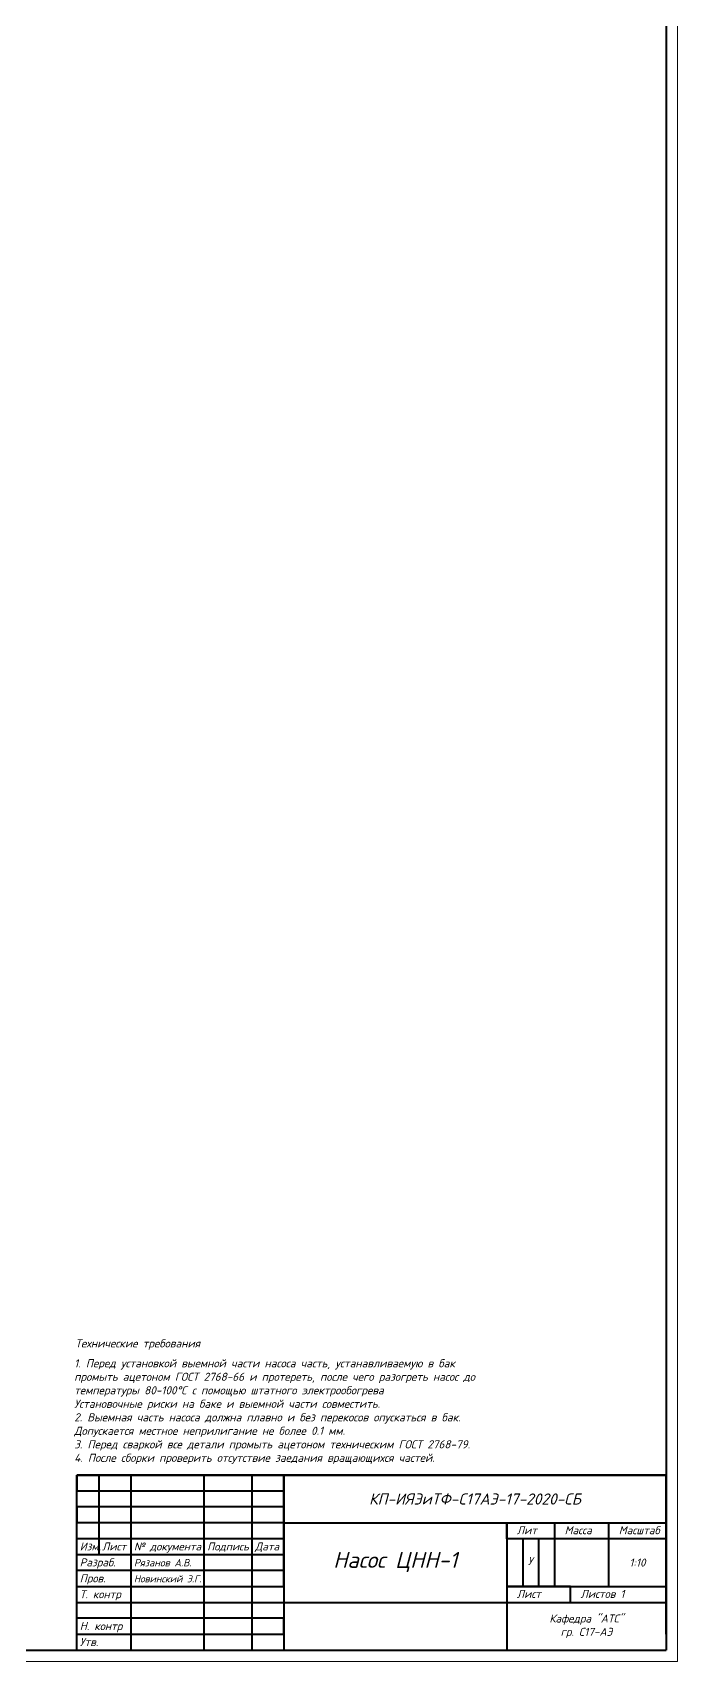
# Model space of a CAD drawing. Header units: millimetres. Extents: x 2879 to 23223, y -3142 to 6314.
# Drawn here: x 6426 to 8254, y -1286 to 3336 of the extents above; entities that cross this region are included whole.
import ezdxf

# ---------------------------------------------------------------- set-up
doc = ezdxf.new("R2010")
doc.units = ezdxf.units.MM
doc.layers.get('0').update_dxf_attribs({"lineweight": 40})
doc.layers.add('Размеры', color=7, linetype='Continuous', lineweight=20)
doc.layers.add('штриховка', color=7, linetype='Continuous', lineweight=20)
doc.styles.add('Размер', font='isocpeur.ttf', dxfattribs={"oblique": 15})
doc.styles.add('Размеры', font='isocpeur.ttf', dxfattribs={"oblique": 15})

msp = doc.modelspace()

# ---------------------------------------------------------------- linework, layer by layer
for p, q in [((8222.415, 6281.55), (8222.415, -1254.45)), ((6550.755, -757.47), (8222.415, -757.47)), ((8222.415, -757.47), (6550.755, -757.47)), ((6550.755, -757.47), (6550.755, -802.65)), ((6550.755, -1254.45), (6550.755, -757.47)), ((6614.007, -757.47), (6550.755, -757.47)), ((6550.755, -757.47), (8222.415, -757.47)), ((6704.367, -757.47), (6704.367, -1254.45)), ((6912.195, -757.47), (6704.367, -757.47)), ((6912.195, -1254.45), (6912.195, -757.47)), ((7047.735, -757.47), (7047.735, -1254.45)), ((7138.095, -757.47), (7138.095, -1254.45)), ((7138.095, -1073.73), (7138.095, -757.47)), ((7138.095, -757.47), (8222.415, -757.47)), ((8222.415, -757.47), (7138.095, -757.47)), ((8222.415, -757.47), (7138.095, -757.47)), ((7283.215, -757.47), (7138.191, -757.47)), ((7283.215, -757.47), (8222.511, -757.47)), ((8222.415, -757.47), (7770.615, -757.47)), ((8222.415, -1209.27), (8222.415, -757.47)), ((6550.755, -802.65), (7138.095, -802.65)), ((7138.095, -847.83), (6550.755, -847.83)), ((6550.755, -847.83), (6550.755, -893.01)), ((8222.415, -847.83), (8222.415, -893.01)), ((7138.095, -893.01), (6550.755, -893.01)), ((7138.095, -893.01), (8222.415, -893.01)), ((7138.095, -893.01), (7138.095, -893.01)), ((7770.615, -893.01), (7770.615, -1254.45)), ((7770.615, -938.19), (7770.615, -893.01)), ((7770.615, -893.01), (7906.155, -893.01)), ((7906.155, -893.01), (7906.155, -1073.73)), ((8059.767, -1073.73), (8059.767, -893.01)), ((7138.095, -938.19), (6550.755, -938.19)), ((7138.095, -983.37), (7138.095, -938.19)), ((8222.415, -938.19), (7770.615, -938.19)), ((7815.795, -938.19), (7815.795, -1073.73)), ((7860.975, -938.19), (7815.795, -938.19)), ((7860.975, -1073.73), (7860.975, -938.19)), ((6550.755, -983.37), (7138.095, -983.37)), ((6550.755, -983.37), (7138.095, -983.37)), ((6550.755, -983.37), (7138.095, -983.37)), ((6550.755, -1028.55), (6550.755, -983.37)), ((7138.095, -1028.55), (6550.755, -1028.55)), ((7138.095, -1073.73), (7138.095, -1028.55)), ((8222.415, -1028.55), (8222.415, -1073.73)), ((6550.755, -1073.73), (7138.095, -1073.73)), ((6550.755, -1118.91), (6550.755, -1073.73)), ((7770.615, -1073.73), (8222.415, -1073.73)), ((7951.335, -1073.73), (7770.615, -1073.73)), ((7815.795, -1073.73), (7906.155, -1073.73)), ((7906.155, -1073.73), (7860.975, -1073.73)), ((7906.155, -1073.73), (8059.767, -1073.73)), ((7951.335, -1118.91), (7951.335, -1073.73)), ((6550.755, -1164.09), (6550.755, -1118.91)), ((6550.755, -1118.91), (7138.095, -1118.91)), ((7138.095, -1118.91), (7770.615, -1118.91)), ((7770.615, -1118.91), (7951.335, -1118.91)), ((7951.335, -1118.91), (8222.415, -1118.91)), ((7138.095, -1164.09), (6550.755, -1164.09)), ((7138.095, -1209.27), (7138.095, -1164.09)), ((6550.755, -1209.27), (7138.095, -1209.27)), ((3007.415, -1254.45), (8222.415, -1254.45)), ((6550.755, -1254.45), (8222.415, -1254.45))]:
    msp.add_line(p, q)
msp.add_lwpolyline([(6550.755, -757.47), (6614.007, -757.47), (6614.007, -983.37)])
at = {"layer": 'штриховка'}
for p in [(8254.415, 6313.55), (2879.415, -1286.45)]:
    msp.add_line(p, (8254.415, -1286.45), dxfattribs=at)

# ---------------------------------------------------------------- texts
at = {"style": 'Размеры', "oblique": 15}
for s, height, p in [('Лит', 22.7121, (7799.005, -925.498)), ('Масса', 22.7121, (7934.545, -925.498)), ('Масштаб', 22.7121, (8088.157, -925.498)), ('Изм.', 22.7121, (6559.41, -971.575)), ('Лист', 22.7121, (6622.662, -971.575)), ('№ документа', 22.7121, (6713.022, -971.575)), ('Подпись', 22.7121, (6920.85, -971.575)), ('Дата', 22.7121, (7056.39, -971.575)), ('Разраб.', 22.7121, (6559.41, -1016.755)), ('Рязанов А.В.', 20.7828, (6713.022, -1016.755)), ('У', 22.712, (7830.152, -1013.102)), ('Пров.', 22.7121, (6559.41, -1061.935)), ('Новинский Э.Г.', 20, (6713.022, -1061.935)), ('Т. контр', 22.7121, (6559.41, -1107.115)), ('Лист', 22.7121, (7799.005, -1106.218)), ('Листов 1', 22.7121, (7979.725, -1106.218)), ('Н. контр', 22.7121, (6559.41, -1197.475)), ('Утв.', 22.7121, (6559.41, -1242.655))]:
    msp.add_text(s, height=height, dxfattribs=at).set_placement(p)
at = {"char_height": 23, "attachment_point": 1, "style": 'Размер'}
for s, insert, width in [('{\\fISOCPEUR|b0|i0|c204|p34;Технические требования}', (6546.826, -372.341), 2959.24112), ('1. Перед установкой выемной части насоса часть, устанавливаемую в бак промыть ацетоном ГОСТ 2768-66 и протереть, после чего разогреть насос до температуры 80-100°С с помощью штатного электрообогрева\\PУстановочные риски на баке и выемной части совместить.\\P2. Выемная часть насоса должна плавно и без перекосов опускаться в бак.\\PДопускается местное неприлигание не более 0.1 мм.\\P3. Перед сваркой все детали промыть ацетоном техническим ГОСТ 2768-79.\\P4. После сборки проверить отсутствие заедания вращающихся частей.{\\fTahoma|b0|i0|c204|p32; }', (6543.71, -428.74), 1205.80774)]:
    msp.add_mtext(s, dxfattribs=dict(at, insert=insert, width=width))
at = {"insert": (7680.303, -825.502), "char_height": 31.626, "attachment_point": 5, "style": 'Размеры'}
msp.add_mtext_dynamic_manual_height_columns('КП-ИЯЭиТФ-C17АЭ-17-2020-СБ', width=1084.22361, gutter_width=12.5, heights=[135.278], dxfattribs=at)
at = {"layer": 'Размеры', "attachment_point": 5, "style": 'Размер'}
for s, width, heights, insert, char_height in [('Насос ЦНН-1', 632.52, [227.519], (7454.355, -1004.341), 45.4242), ('1:10', 162.648, [135.578], (8141.091, -1005.922), 22.7121), ('Кафедра "АТС"\\Pгр. С17-АЭ', 450.80598, [134.895], (7996.515, -1186.68), 22.7121)]:
    msp.add_mtext_dynamic_manual_height_columns(s, width=width, gutter_width=12.5, heights=heights, dxfattribs=dict(at, insert=insert, char_height=char_height))

doc.saveas('drawing.dxf')
